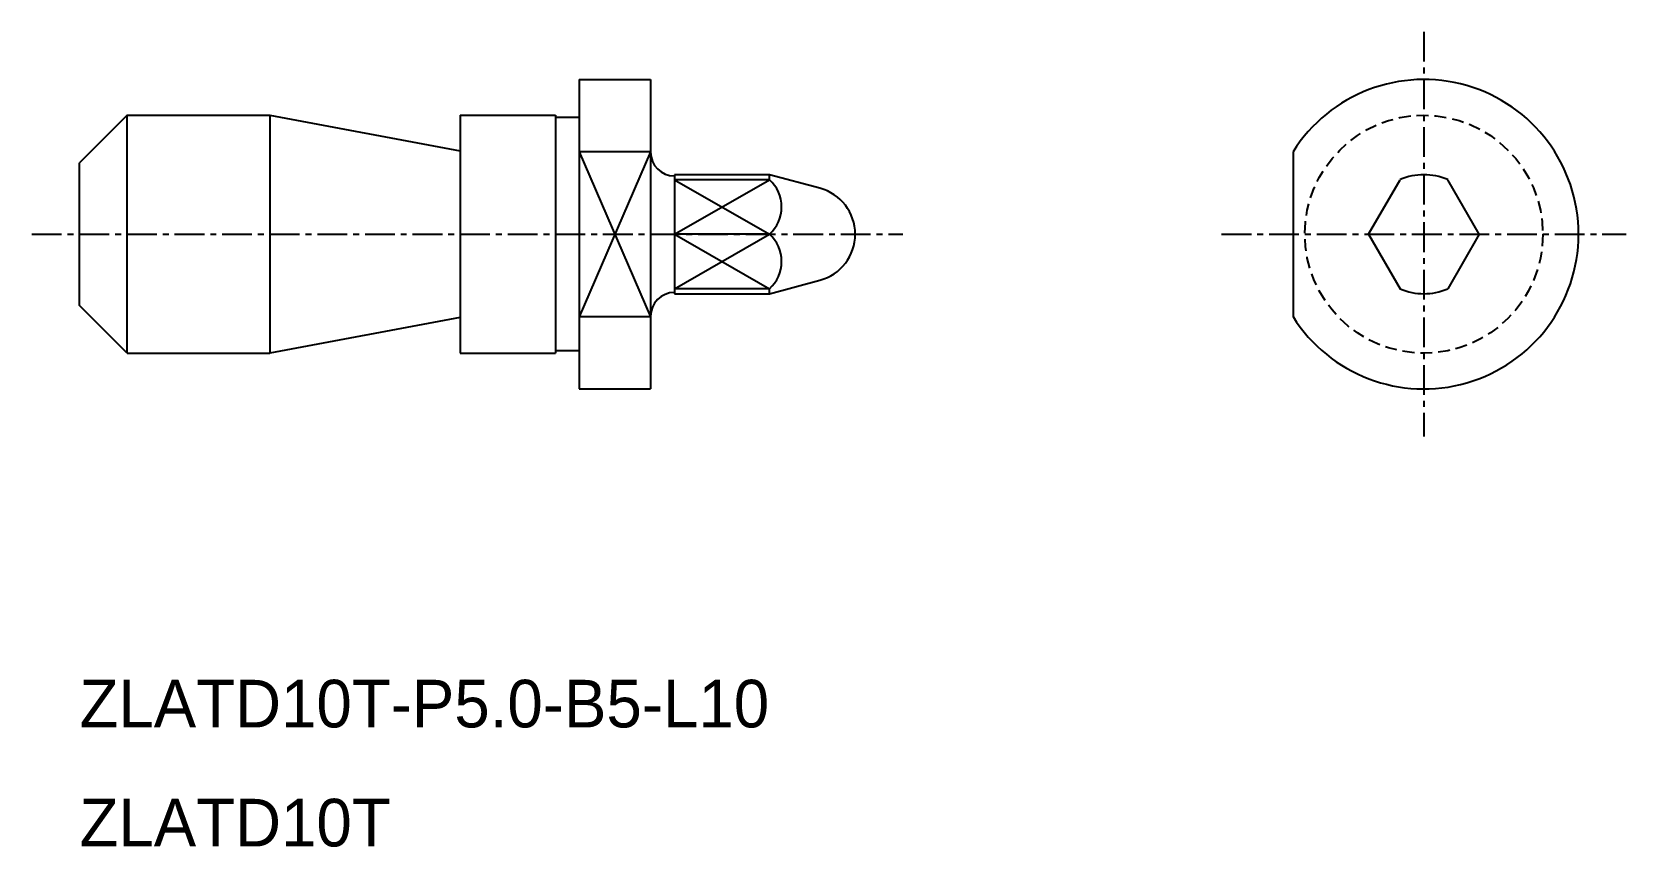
# Model space of a CAD drawing. Extents: x -1353.1 to -1286.1, y -736.3 to -702.1.
import ezdxf

# ---------------------------------------------------------------- set-up
doc = ezdxf.new("R2010")
doc.units = 0
doc.linetypes.add('CENTER', pattern=[2, 1.25, -0.25, 0.25, -0.25])
doc.linetypes.add('DASHED', pattern=[0.75, 0.5, -0.25])
doc.layers.get('0').update_dxf_attribs({"linetype": 'CONTINUOUS'})
doc.layers.add('CENTER', color=1, linetype='CENTER')

msp = doc.modelspace()

# ---------------------------------------------------------------- linework, layer by layer
at = {"color": 7, "linetype": 'CONTINUOUS'}
for p, q in [((-1330.079, -704.091), (-1327.079, -704.091)), ((-1330.079, -704.091), (-1330.079, -717.091)), ((-1327.079, -704.091), (-1327.079, -717.091)), ((-1349.079, -705.591), (-1351.079, -707.591)), ((-1349.079, -705.591), (-1343.079, -705.591)), ((-1343.079, -705.591), (-1343.079, -715.591)), ((-1343.079, -705.591), (-1335.079, -707.091)), ((-1335.079, -705.591), (-1335.079, -715.591)), ((-1335.079, -705.591), (-1331.079, -705.591)), ((-1331.079, -705.591), (-1331.079, -715.591)), ((-1330.079, -705.691), (-1331.079, -705.691)), ((-1351.079, -713.591), (-1351.079, -707.591)), ((-1322.079, -708.091), (-1326.079, -708.091)), ((-1326.079, -708.091), (-1326.079, -713.091)), ((-1322.079, -708.3), (-1322.079, -708.091)), ((-1319.959, -708.66), (-1322.079, -708.091)), ((-1296.902, -710.591), (-1295.579, -708.3)), ((-1292.257, -710.591), (-1293.579, -708.3)), ((-1296.902, -710.591), (-1295.579, -712.883)), ((-1292.257, -710.591), (-1293.579, -712.883)), ((-1322.079, -713.091), (-1319.959, -712.523)), ((-1326.079, -713.091), (-1322.079, -713.091)), ((-1322.079, -713.091), (-1322.079, -712.883)), ((-1349.079, -715.591), (-1351.079, -713.591)), ((-1335.079, -714.091), (-1343.079, -715.591)), ((-1330.079, -715.491), (-1331.079, -715.491)), ((-1330.279, -715.491), (-1330.879, -715.491)), ((-1349.079, -715.591), (-1343.079, -715.591)), ((-1335.079, -715.591), (-1331.079, -715.591)), ((-1330.079, -717.091), (-1327.079, -717.091))]:
    msp.add_line(p, q, dxfattribs=at)
for p, q in [((-1327.079, -707.127), (-1330.079, -707.127)), ((-1300.079, -707.127), (-1300.079, -714.056)), ((-1322.079, -708.3), (-1326.079, -708.3)), ((-1322.079, -710.591), (-1326.079, -710.591)), ((-1322.079, -712.883), (-1326.079, -712.883)), ((-1327.079, -714.056), (-1330.079, -714.056))]:
    msp.add_line(p, q)
at = {"color": 3, "linetype": 'CONTINUOUS'}
for p, q in [((-1327.079, -707.127), (-1330.079, -714.056)), ((-1330.079, -707.127), (-1327.079, -714.056)), ((-1326.079, -710.591), (-1322.079, -708.3)), ((-1326.079, -708.3), (-1322.079, -710.591)), ((-1326.079, -712.883), (-1322.079, -710.591)), ((-1326.079, -710.591), (-1322.079, -712.883))]:
    msp.add_line(p, q, dxfattribs=at)
at = {"color": 3, "linetype": 'DASHED'}
msp.add_circle((-1294.579, -710.591), 5, dxfattribs=at)
at = {"color": 7, "linetype": 'CONTINUOUS'}
for centre, radius, start, end in [((-1294.579, -710.591), 6.5, 212.20423, 147.79577), ((-1294.579, -710.591), 2.5, 66.42182, 113.57818), ((-1320.477, -710.591), 2, 285, 75), ((-1294.579, -710.591), 2.5, 246.42182, 293.57818)]:
    msp.add_arc(centre, radius, start, end, dxfattribs=at)
at = {"color": 7}
for centre, start, end in [((-1326.079, -707.141), 180, 270), ((-1326.079, -714.041), 90, 180)]:
    msp.add_arc(centre, 1, start, end, dxfattribs=at)
for centre in [(-1323.116, -709.446), (-1323.116, -711.737)]:
    msp.add_arc(centre, 1.545, 312.14927, 47.85073)
at = {"layer": 'CENTER', "color": 1, "linetype": 'CENTER'}
for p, q in [((-1294.579, -702.091), (-1294.579, -719.091)), ((-1353.079, -710.591), (-1316.477, -710.591)), ((-1303.079, -710.591), (-1286.079, -710.591))]:
    msp.add_line(p, q, dxfattribs=at)
at = {"layer": 'CENTER', "color": 7, "linetype": 'CONTINUOUS'}
msp.add_line((-1349.079, -715.591), (-1349.079, -705.591), dxfattribs=at)

# ---------------------------------------------------------------- texts
at = {"color": 7, "linetype": 'CONTINUOUS'}
for s, p in [('ZLATD10T-P5.0-B5-L10', (-1351.079, -731.313)), ('ZLATD10T', (-1351.079, -736.313))]:
    msp.add_text(s, height=2, dxfattribs=at).set_placement(p)

doc.saveas('drawing.dxf')
